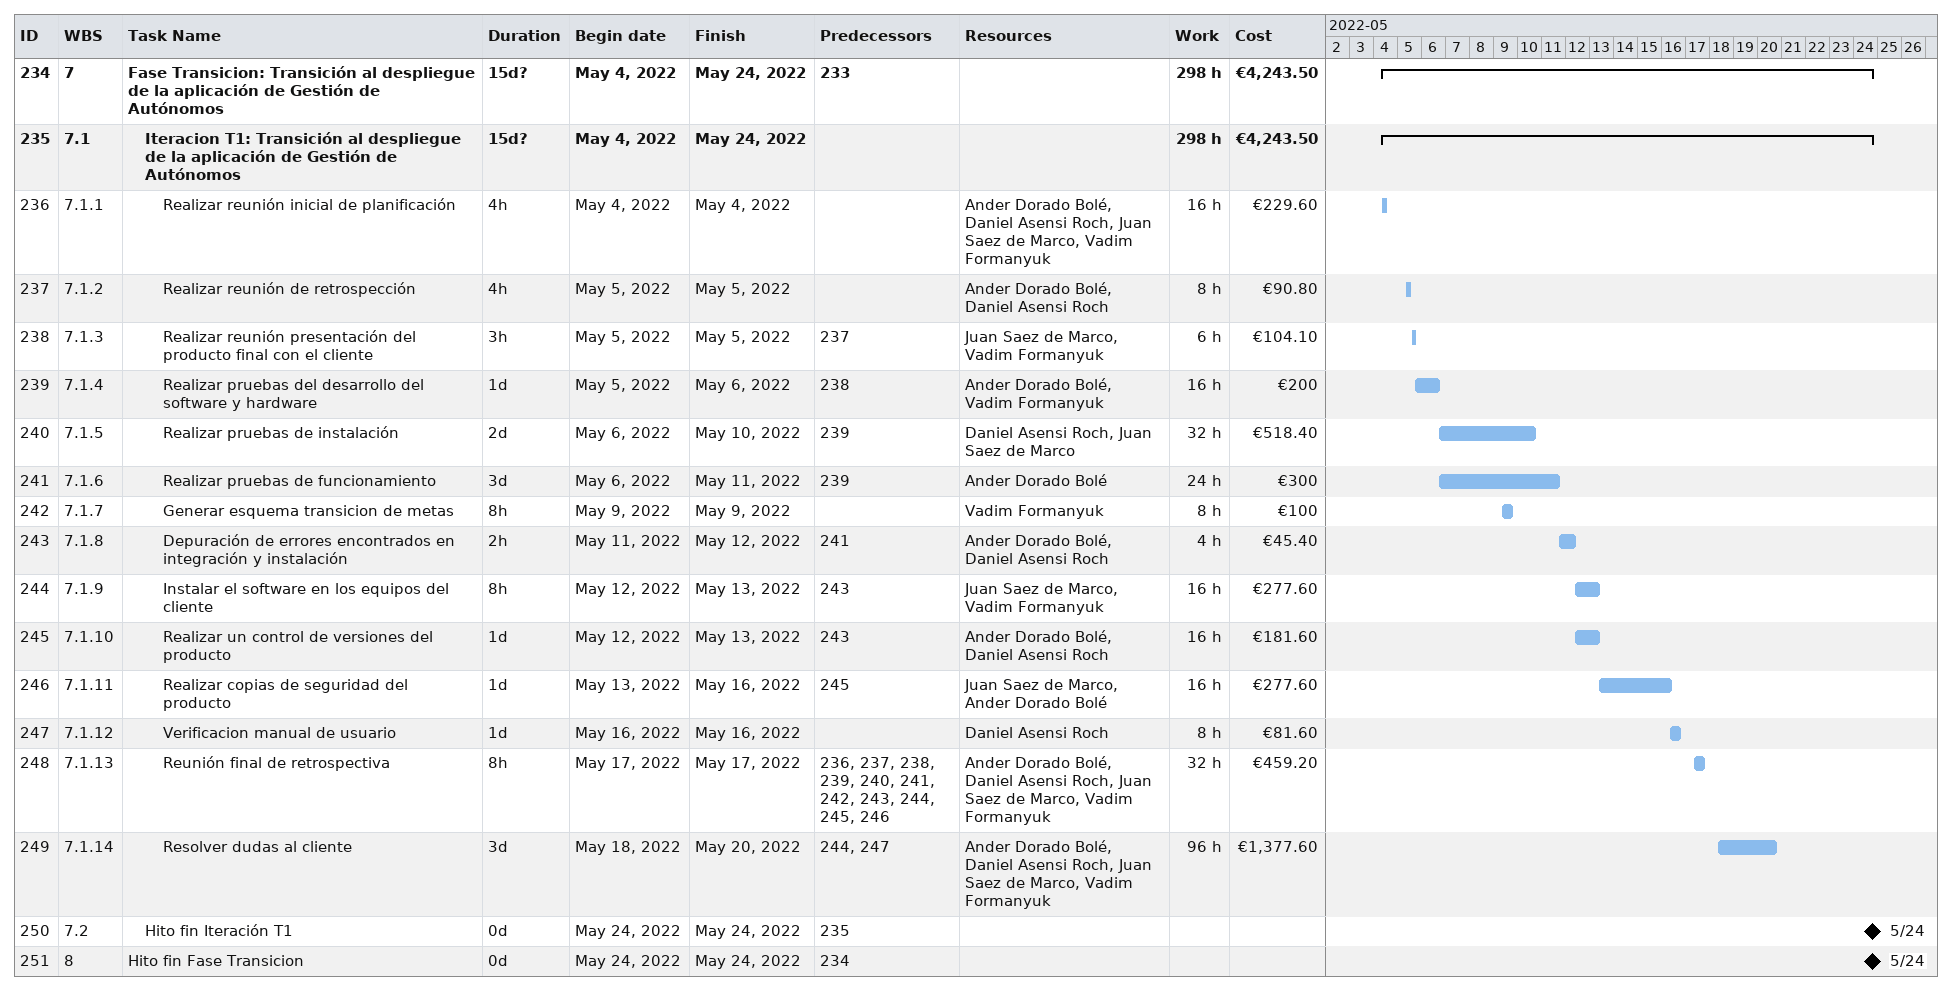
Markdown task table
| ID | WBS | Task | Duration | Start | Finish | Predecessors | Resources | Work (h) | Cost (€) |
|---|---|---|---|---|---|---|---|---|---|
| 234 | 7 | **Fase Transicion: Transición al despliegue de la aplicación de Gestión de Autónomos** | 15d? | 2022-05-04 | 2022-05-24 | 233 |  | 298 | 4243.50 |
| 235 | 7.1 | **Iteracion T1: Transición al despliegue de la aplicación de Gestión de Autónomos** | 15d? | 2022-05-04 | 2022-05-24 |  |  | 298 | 4243.50 |
| 236 | 7.1.1 | Realizar reunión inicial de planificación | 4h | 2022-05-04 | 2022-05-04 |  | Ander Dorado Bolé, Daniel Asensi Roch, Juan Saez de Marco, Vadim Formanyuk | 16 | 229.60 |
| 237 | 7.1.2 | Realizar reunión de retrospección | 4h | 2022-05-05 | 2022-05-05 |  | Ander Dorado Bolé, Daniel Asensi Roch | 8 | 90.80 |
| 238 | 7.1.3 | Realizar reunión presentación del producto final con el cliente | 3h | 2022-05-05 | 2022-05-05 | 237 | Juan Saez de Marco, Vadim Formanyuk | 6 | 104.10 |
| 239 | 7.1.4 | Realizar pruebas del desarrollo del software y hardware | 1d | 2022-05-05 | 2022-05-06 | 238 | Ander Dorado Bolé, Vadim Formanyuk | 16 | 200 |
| 240 | 7.1.5 | Realizar pruebas de instalación | 2d | 2022-05-06 | 2022-05-10 | 239 | Daniel Asensi Roch, Juan Saez de Marco | 32 | 518.40 |
| 241 | 7.1.6 | Realizar pruebas de funcionamiento | 3d | 2022-05-06 | 2022-05-11 | 239 | Ander Dorado Bolé | 24 | 300 |
| 242 | 7.1.7 | Generar esquema transicion de metas | 8h | 2022-05-09 | 2022-05-09 |  | Vadim Formanyuk | 8 | 100 |
| 243 | 7.1.8 | Depuración de errores encontrados en integración y instalación | 2h | 2022-05-11 | 2022-05-12 | 241 | Ander Dorado Bolé, Daniel Asensi Roch | 4 | 45.40 |
| 244 | 7.1.9 | Instalar el software en los equipos del cliente | 8h | 2022-05-12 | 2022-05-13 | 243 | Juan Saez de Marco, Vadim Formanyuk | 16 | 277.60 |
| 245 | 7.1.10 | Realizar un control de versiones del producto | 1d | 2022-05-12 | 2022-05-13 | 243 | Ander Dorado Bolé, Daniel Asensi Roch | 16 | 181.60 |
| 246 | 7.1.11 | Realizar copias de seguridad del producto | 1d | 2022-05-13 | 2022-05-16 | 245 | Juan Saez de Marco, Ander Dorado Bolé | 16 | 277.60 |
| 247 | 7.1.12 | Verificacion manual de usuario | 1d | 2022-05-16 | 2022-05-16 |  | Daniel Asensi Roch | 8 | 81.60 |
| 248 | 7.1.13 | Reunión final de retrospectiva | 8h | 2022-05-17 | 2022-05-17 | 236, 237, 238, 239, 240, 241, 242, 243, 244, 245, 246 | Ander Dorado Bolé, Daniel Asensi Roch, Juan Saez de Marco, Vadim Formanyuk | 32 | 459.20 |
| 249 | 7.1.14 | Resolver dudas al cliente | 3d | 2022-05-18 | 2022-05-20 | 244, 247 | Ander Dorado Bolé, Daniel Asensi Roch, Juan Saez de Marco, Vadim Formanyuk | 96 | 1377.60 |
| 250 | 7.2 | Hito fin Iteración T1 | 0d | 2022-05-24 | 2022-05-24 | 235 |  |  |  |
| 251 | 8 | Hito fin Fase Transicion | 0d | 2022-05-24 | 2022-05-24 | 234 |  |  |  |
